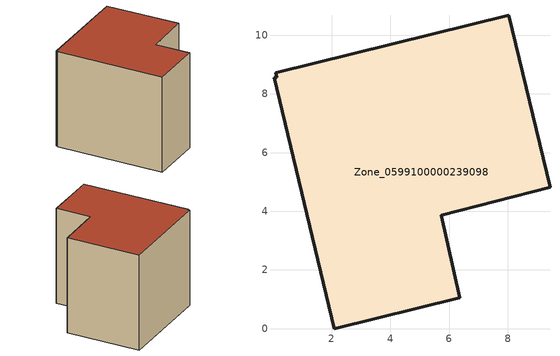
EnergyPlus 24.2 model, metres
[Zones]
Zone_0599100000239098
 floor ground (C_G): 0.13,8.57 0.09,8.72 8.03,10.67 9.44,4.81 5.73,3.86 6.36,1.06 2.09,0 0.03,8.56 z0
 wall outside (C_F): 2.09,0 6.36,1.06 5.73,3.86 9.44,4.81 8.03,10.67 0.09,8.72 0.13,8.57 0.03,8.56 2.09,0 z0:7.94
 roof outside (C_R): 0.13,8.57 0.03,8.56 2.09,0 6.36,1.06 5.73,3.86 9.44,4.81 8.03,10.67 0.09,8.72 z7.94
[BUILDING]
Pand.0599100000239098: North Axis=0; Terrain=City; Loads Convergence Tolerance Value=0.04; Temperature Convergence Tolerance Value=0.4; Solar Distribution=FullExterior; Maximum Number of Warmup Days=25; Minimum Number of Warmup Days=1
[Site:Location]
Rotterdam.The.Hague.AP_ZH_NLD Design_Conditions: Latitude=51.96; Longitude=4.45; Time Zone=1; Elevation=-4.5
[SITE:GROUNDTEMPERATURE:BUILDINGSURFACE]
18, 18, 18, 18, 18, 18, 18, 18, 18, 18, 18, 18
[MATERIAL] Thermal Absorptance=0.9; Solar Absorptance=0.7; Visible Absorptance=0.7
Name | Roughness | Thickness | Conductivity | Density | Specific Heat
G.TI.1965-1974 | MediumSmooth | 0.15 | 0.882353 | 540 | 1210
F.TI.1965-1974 | Rough | 0.3 | 0.697674 | 1920 | 840
R.TI.1965-1974 | MediumRough | 0.2 | 0.232558 | 1500 | 1000
[CONSTRUCTION]
C_G: G.TI.1965-1974
C_F: F.TI.1965-1974
C_R: R.TI.1965-1974
[ZONE]
Zone_0599100000239098: Type=1; Multiplier=1; Ceiling Height=Autocalculate; Volume=Autocalculate; Floor Area=autocalculate; Part of Total Floor Area=Yes
[ZONEINFILTRATION:DESIGNFLOWRATE]
Infil_Zone_0599100000239098: Zone or ZoneList or Space or SpaceList=Zone_0599100000239098; Schedule=AlwaysOn; Design Flow Rate Calculation Method=Flow/Area; Flow Rate per Floor Area=0.003; Constant Term Coefficient=1; Temperature Term Coefficient=0; Velocity Term Coefficient=0; Velocity Squared Term Coefficient=0
[HVACTEMPLATE:ZONE:IDEALLOADSAIRSYSTEM]
Zone_0599100000239098: Maximum Heating Supply Air Temperature=50; Minimum Cooling Supply Air Temperature=13; Maximum Heating Supply Air Humidity Ratio=0.0156; Minimum Cooling Supply Air Humidity Ratio=0.0077; Heating Limit=NoLimit; Cooling Limit=NoLimit; Dehumidification Control Type=ConstantSensibleHeatRatio; Cooling Sensible Heat Ratio=0.7; Dehumidification Setpoint=60; Humidification Control Type=None; Humidification Setpoint=30; Outdoor Air Method=None; Outdoor Air Flow Rate per Person=0.00944; Outdoor Air Flow Rate per Zone Floor Area=0; Outdoor Air Flow Rate per Zone=0; Demand Controlled Ventilation Type=None; Outdoor Air Economizer Type=NoEconomizer; Heat Recovery Type=None; Sensible Heat Recovery Effectiveness=0.7; Latent Heat Recovery Effectiveness=0.65
[ZONECONTROL:THERMOSTAT]
ThermostatControl_Zone_0599100000239098: Zone or ZoneList=Zone_0599100000239098; Control Type Schedule=DualSetpointControlType; Control 1=Thermostat_Zone_0599100000239098; Temperature Difference Between Cutout And Setpoint=0
[THERMOSTATSETPOINT:DUALSETPOINT]
Thermostat_Zone_0599100000239098: Heating Setpoint Temperature Schedule=HeatingSetpoint_Zone_0599100000239098; Cooling Setpoint Temperature Schedule=CoolingSetpoint_Zone_0599100000239098
[SCHEDULE:COMPACT]
HeatingSetpoint_Zone_0599100000239098: Through: 12/31, For: AllDays, Until: 24:00, 21
CoolingSetpoint_Zone_0599100000239098: Through: 12/31, For: AllDays, Until: 24:00, 24
DualSetpointControlType: Through: 12/31, For: AllDays, Until: 24:00, 4
AlwaysOn: Through: 12/31, For: AllDays, Until: 24:00, 1
